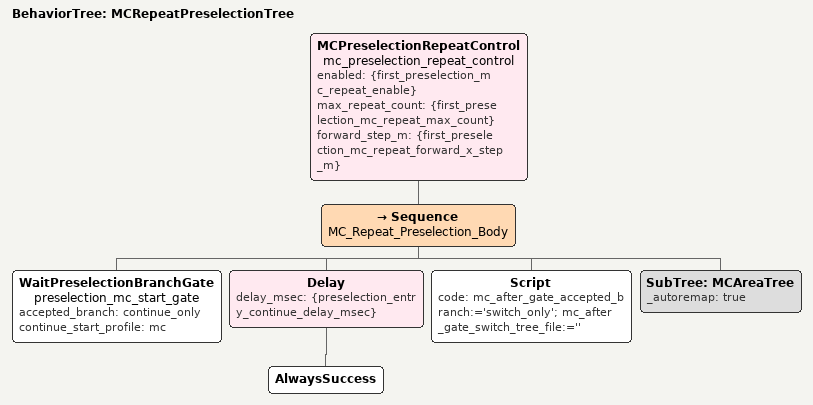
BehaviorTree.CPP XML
<!-- first managed 默认入口：只执行 MC 可重复流程，不再进入 MC 后置 MF。
     入口与每轮重复启动只接受 0x06；每轮 MC 末尾只接受 0x10 做 0x10/0x0C 舵机放下握手。 -->
<root BTCPP_format="4" main_tree_to_execute="MCRepeatPreselectionTree">

  <include path="mc_tree.xml"/>

  <BehaviorTree ID="MCRepeatPreselectionTree">
    <MCPreselectionRepeatControl name="mc_preselection_repeat_control"
                                 enabled="{first_preselection_mc_repeat_enable}"
                                 max_repeat_count="{first_preselection_mc_repeat_max_count}"
                                 forward_step_m="{first_preselection_mc_repeat_forward_x_step_m}">
      <Sequence name="MC_Repeat_Preselection_Body">
        <WaitPreselectionBranchGate name="preselection_mc_start_gate"
                                    accepted_branch="continue_only"
                                    continue_start_profile="mc"/>
        <Delay delay_msec="{preselection_entry_continue_delay_msec}">
          <AlwaysSuccess/>
        </Delay>
        <Script code="mc_after_gate_accepted_branch:='switch_only'; mc_after_gate_switch_tree_file:=''"/>
        <SubTree ID="MCAreaTree" _autoremap="true"/>
      </Sequence>
    </MCPreselectionRepeatControl>
  </BehaviorTree>

</root>
